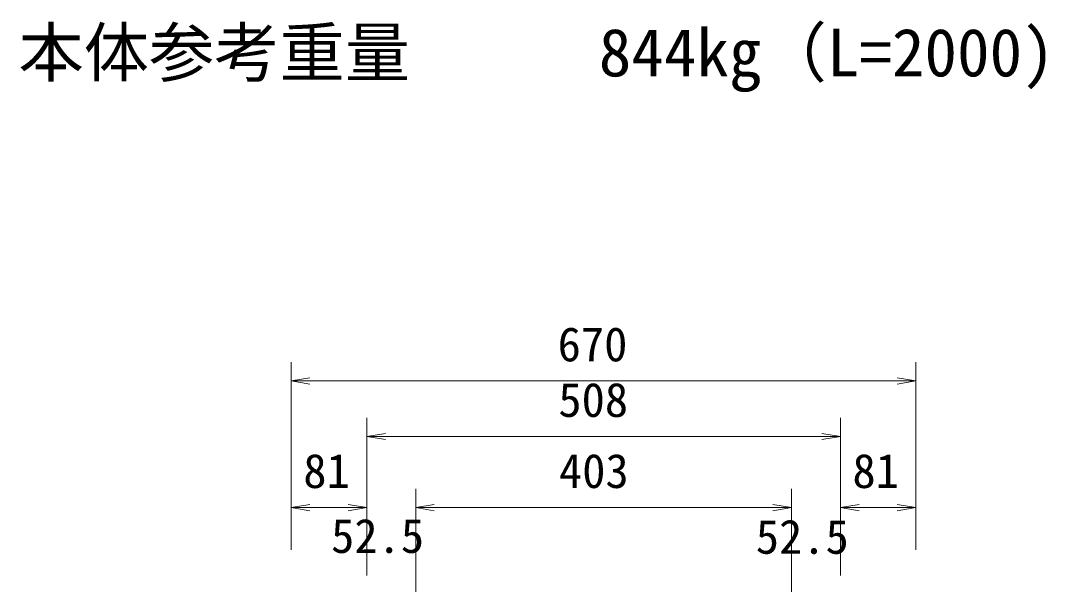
# Model space of a CAD drawing. Units: millimetres, scale not verified. Extents: x 0 to 84100, y 0 to 59400.
# Drawn here: x 14205 to 19701, y 34257 to 37281 of the extents above; entities that cross this region are included whole.
import ezdxf
from ezdxf.enums import TextEntityAlignment as Align

# ---------------------------------------------------------------- set-up
doc = ezdxf.new("R2010")
doc.units = ezdxf.units.MM
doc.header["$LTSCALE"] = 100
doc.layers.add('D-MTR-TXT(文字列）', color=7, linetype='Continuous')
doc.layers.add('D-STR-DIM（寸法）', color=7, linetype='Continuous', lineweight=18)
doc.styles.add('ＭＳ ゴシック', font='')
doc.styles.get('ＭＳ ゴシック').set_extended_font_data('MS Gothic')

msp = doc.modelspace()

# ---------------------------------------------------------------- linework, layer by layer
at = {"layer": 'D-STR-DIM（寸法）'}
for p, q in [((15656.4, 34448.2), (15656.4, 35448.7)), ((19006.4, 34448.2), (19006.4, 35448.7)), ((15656.4, 35348.7), (15756.4, 35365.4)), ((15756.4, 35332.1), (15656.4, 35348.7)), ((15656.4, 35348.7), (15756.4, 35348.7)), ((15756.4, 35348.7), (18906.4, 35348.7)), ((18906.4, 35365.4), (19006.4, 35348.7)), ((19006.4, 35348.7), (18906.4, 35332.1)), ((19006.4, 35348.7), (18906.4, 35348.7)), ((16061.4, 34448.2), (16061.4, 35150.8)), ((18601.4, 34448.2), (18601.4, 35150.8)), ((16061.4, 35050.8), (16161.4, 35067.4)), ((16161.4, 35034.1), (16061.4, 35050.8)), ((16061.4, 35050.8), (16161.4, 35050.8)), ((16161.4, 35050.8), (18501.4, 35050.8)), ((18501.4, 35067.4), (18601.4, 35050.8)), ((18601.4, 35050.8), (18501.4, 35034.1)), ((18601.4, 35050.8), (18501.4, 35050.8)), ((15656.4, 34443.2), (15656.4, 34769.7)), ((16061.4, 34305.7), (16061.4, 34769.7)), ((16061.4, 34443.2), (16061.4, 34769.7)), ((16323.9, 34373.7), (16323.9, 34769.7)), ((16323.9, 33980.7), (16323.9, 34769.7)), ((18338.9, 33980.7), (18338.9, 34769.7)), ((18338.9, 34373.7), (18338.9, 34769.7)), ((18601.4, 34443.2), (18601.4, 34769.7)), ((18601.4, 34305.7), (18601.4, 34769.7)), ((19006.4, 34443.2), (19006.4, 34769.7)), ((15656.4, 34669.7), (15756.4, 34686.4)), ((15961.4, 34686.4), (16061.4, 34669.7)), ((15961.4, 34686.4), (16061.4, 34669.7)), ((16323.9, 34669.7), (16423.9, 34686.4)), ((16323.9, 34669.7), (16423.9, 34686.4)), ((18238.9, 34686.4), (18338.9, 34669.7)), ((18238.9, 34686.4), (18338.9, 34669.7)), ((18601.4, 34669.7), (18701.4, 34686.4)), ((18601.4, 34669.7), (18701.4, 34686.4)), ((18906.4, 34686.4), (19006.4, 34669.7)), ((15756.4, 34653.1), (15656.4, 34669.7)), ((15656.4, 34669.7), (15756.4, 34669.7)), ((15756.4, 34669.7), (15961.4, 34669.7)), ((15961.4, 34669.7), (15861.4, 34669.7)), ((16061.4, 34669.7), (15961.4, 34653.1)), ((16061.4, 34669.7), (15961.4, 34669.7)), ((16061.4, 34669.7), (15961.4, 34653.1)), ((16061.4, 34669.7), (15961.4, 34669.7)), ((16423.9, 34653.1), (16323.9, 34669.7)), ((16323.9, 34669.7), (16423.9, 34669.7)), ((16423.9, 34653.1), (16323.9, 34669.7)), ((16323.9, 34669.7), (16423.9, 34669.7)), ((16423.9, 34669.7), (16523.9, 34669.7)), ((16423.9, 34669.7), (18238.9, 34669.7)), ((18238.9, 34669.7), (18138.9, 34669.7)), ((18338.9, 34669.7), (18238.9, 34653.1)), ((18338.9, 34669.7), (18238.9, 34669.7)), ((18338.9, 34669.7), (18238.9, 34653.1)), ((18338.9, 34669.7), (18238.9, 34669.7)), ((18701.4, 34653.1), (18601.4, 34669.7)), ((18601.4, 34669.7), (18701.4, 34669.7)), ((18701.4, 34653.1), (18601.4, 34669.7)), ((18601.4, 34669.7), (18701.4, 34669.7)), ((18701.4, 34669.7), (18801.4, 34669.7)), ((18701.4, 34669.7), (18906.4, 34669.7)), ((19006.4, 34669.7), (18906.4, 34653.1)), ((19006.4, 34669.7), (18906.4, 34669.7))]:
    msp.add_line(p, q, dxfattribs=at)

# ---------------------------------------------------------------- texts
at = {"layer": 'D-MTR-TXT(文字列）', "style": 'ＭＳ ゴシック'}
for s, p in [('本体参考重量', (14193.9, 36904.3)), ('844kg（L=2000)', (17305.9, 36904.3))]:
    msp.add_text(s, height=256.6, dxfattribs=at).set_placement(p, align=Align.BOTTOM_LEFT)
at = {"layer": 'D-STR-DIM（寸法）', "style": 'ＭＳ ゴシック'}
for s, p in [('670', (17085.2, 35398.7)), ('508', (17089, 35100.8)), ('81', (15721.2, 34719.7)), ('403', (17092.2, 34719.7)), ('81', (18666.2, 34719.7)), ('52.5', (15870.3, 34371.6)), ('52.5', (18147.8, 34367))]:
    msp.add_text(s, height=183.3, dxfattribs=at).set_placement(p, align=Align.BOTTOM_LEFT)

doc.saveas('drawing.dxf')
